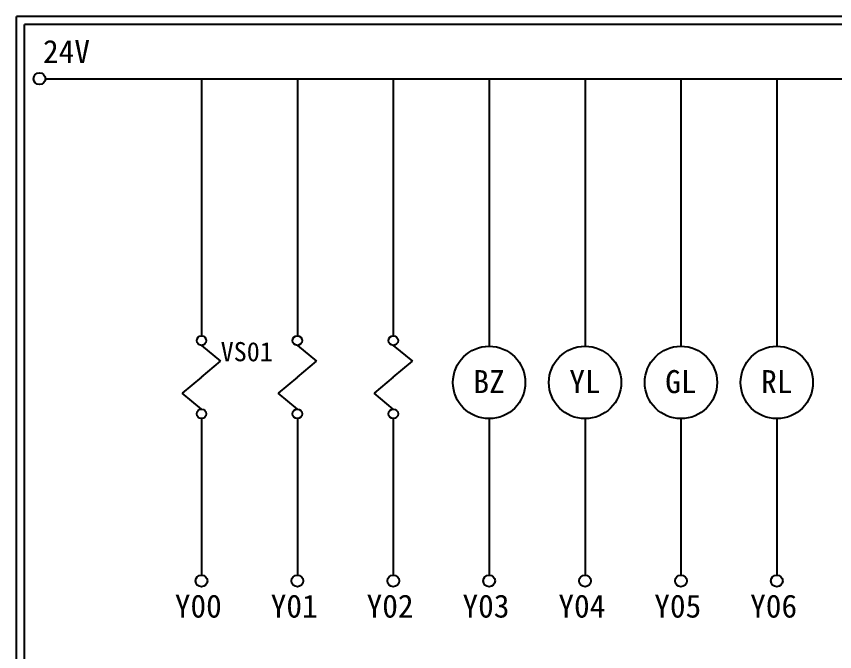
# Model space of a CAD drawing. Extents: x 926 to 1213, y 3 to 207.
# Drawn here: x 925.7 to 1053.7, y 107.6 to 207 of the extents above; entities that cross this region are included whole.
import ezdxf

# ---------------------------------------------------------------- set-up
doc = ezdxf.new("R2010")
doc.units = 0
doc.layers.add('圖框層', color=7, linetype='CONTINUOUS')
doc.layers.add('標尺寸層', color=3, linetype='CONTINUOUS')
doc.styles.add('STSL', font='kaiu.ttf')

msp = doc.modelspace()

# ---------------------------------------------------------------- linework, layer by layer
at = {"layer": '圖框層', "color": 7}
for p, q in [((1212.74, 206.97), (925.74, 206.97)), ((925.74, 3), (925.74, 206.97)), ((1211.49, 205.72), (926.99, 205.72)), ((926.99, 4.25), (926.99, 205.72))]:
    msp.add_line(p, q, dxfattribs=at)
at = {"layer": '標尺寸層', "color": 7}
for p, q in [((930.28, 197.22), (1207.88, 197.22)), ((954.7, 197.22), (954.7, 157.03)), ((969.7, 197.22), (969.7, 157.03)), ((984.7, 197.22), (984.7, 157.03)), ((999.7, 197.22), (999.7, 155.39)), ((1014.7, 197.22), (1014.7, 155.39)), ((1029.7, 197.22), (1029.7, 155.39)), ((1044.7, 197.22), (1044.7, 155.39)), ((954.7, 155.53), (957.7, 153.04)), ((969.7, 155.53), (972.7, 153.04)), ((984.7, 155.53), (987.7, 153.04)), ((954.7, 150.55), (957.7, 153.04)), ((969.7, 150.55), (972.7, 153.04)), ((984.7, 150.55), (987.7, 153.04)), ((954.7, 150.55), (951.69, 148.06)), ((969.7, 150.55), (966.7, 148.06)), ((984.7, 150.55), (981.7, 148.06)), ((954.7, 145.57), (951.69, 148.06)), ((969.7, 145.57), (966.7, 148.06)), ((984.7, 145.57), (981.7, 148.06)), ((954.7, 144.07), (954.7, 119.62)), ((969.7, 144.07), (969.7, 119.62)), ((984.7, 144.07), (984.7, 119.62)), ((999.7, 144.07), (999.7, 119.62)), ((1014.7, 144.07), (1014.7, 119.62)), ((1029.7, 144.07), (1029.7, 119.62)), ((1044.7, 144.07), (1044.7, 119.62))]:
    msp.add_line(p, q, dxfattribs=at)
for centre, radius in [((929.36, 197.22), 0.92), ((954.7, 156.28), 0.751), ((969.7, 156.28), 0.751), ((984.7, 156.28), 0.751), ((999.7, 149.73), 5.66), ((1014.7, 149.73), 5.66), ((1029.7, 149.73), 5.66), ((1044.7, 149.73), 5.66), ((954.7, 144.82), 0.751), ((969.7, 144.82), 0.751), ((984.7, 144.82), 0.751), ((954.7, 118.7), 0.92), ((969.7, 118.7), 0.92), ((984.7, 118.7), 0.92), ((999.7, 118.7), 0.92), ((1014.7, 118.7), 0.92), ((1029.7, 118.7), 0.92), ((1044.7, 118.7), 0.92)]:
    msp.add_circle(centre, radius, dxfattribs=at)

# ---------------------------------------------------------------- texts
at = {"layer": '圖框層', "color": 4, "style": 'STSL'}
for s, height, p in [('24V', 3.6, (929.91, 199.68)), ('VS01', 3, (957.7, 153.04)), ('BZ', 3.6, (997.24, 148.06)), ('YL', 3.6, (1012.24, 148.06)), ('GL', 3.6, (1027.24, 148.06)), ('RL', 3.6, (1042.24, 148.06)), ('Y00', 3.6, (950.53, 112.96)), ('Y01', 3.6, (965.53, 112.96)), ('Y02', 3.6, (980.53, 112.96)), ('Y03', 3.6, (995.53, 112.96)), ('Y04', 3.6, (1010.53, 112.96)), ('Y05', 3.6, (1025.53, 112.96)), ('Y06', 3.6, (1040.53, 112.96))]:
    msp.add_text(s, height=height, dxfattribs=at).set_placement(p)

doc.saveas('drawing.dxf')
